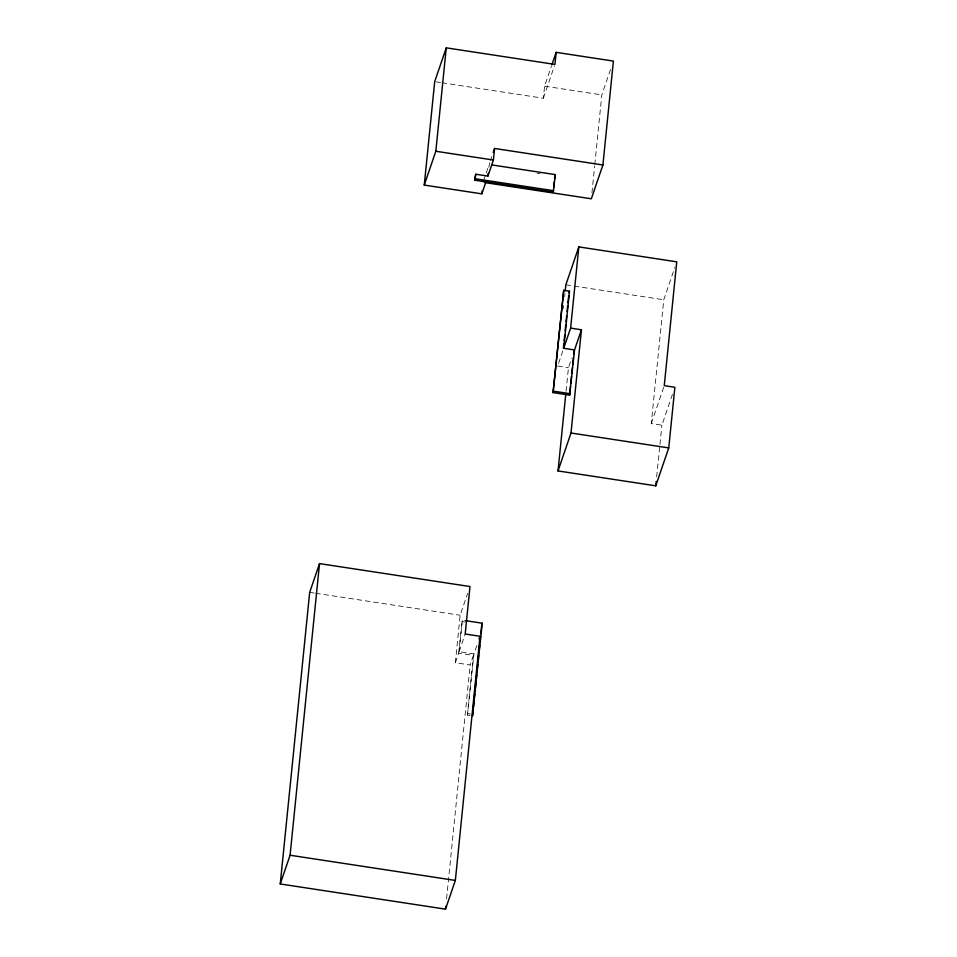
<?xml version="1.0" encoding="UTF-8"?>
<svg xmlns="http://www.w3.org/2000/svg" width="957" height="957" viewBox="0 0 957 957"><rect width="100%" height="100%" fill="white"/><g stroke="black" fill="none" stroke-linecap="round" stroke-linejoin="round"><path stroke-width="0.72" stroke-dasharray="4.79 3.59" d="M488.8 167.403L490.008 161.841M455.353 662.734L458.642 653.117L473.452 655.366L470.162 664.983L455.353 662.734L460.15 615.255L467.638 593.376M458.642 653.117L462.315 620.184L459.133 651.681L473.942 653.942L477.208 644.42M446.56 898.79L470.162 664.983M469.983 715.441L467.435 715.046L473.452 655.366M467.435 715.046L473.942 653.942M442.026 82.781L543.373 98.224L544.581 86.166L551.34 66.44M563.458 308.465L563.757 305.51M564.654 296.646L564.953 293.691M566.066 391.305L568.446 367.703L571.712 358.169M591.94 192.859L594.632 166.135M594.787 164.652L601.821 94.887L611.475 66.715M672.472 394.296L661.885 425.195L651.262 423.58L663.763 299.756L674.829 267.446M656.658 476.969L659.804 445.902M659.947 444.431L661.885 425.195M483.464 180.921L488.596 165.944M490.463 160.501L491.838 156.493M543.373 98.224L554.462 65.818M459.133 651.681L465.186 634.013M558.577 363.337L562.776 351.075M651.262 423.58L663.775 387.059M544.581 86.166L601.821 94.887M436.153 81.895L440.567 82.565M537.176 173.349L540.131 173.791M565.838 284.827L663.763 299.756M557.644 366.053L568.446 367.703M309.685 592.323L314.111 593.005M315.595 593.232L460.15 615.255M461.824 621.607L464.671 622.038M467.925 713.623L470.473 714.018"/><path stroke-width="1.44" d="M280.245 883.969L309.685 592.323L319.53 563.601L469.983 586.533L465.186 634.013L479.995 636.261L455.353 880.428L445.507 909.15L280.245 883.969L290.079 855.235L319.53 563.601M486.036 181.591L481.838 193.852L424.25 185.072L434.693 81.668L446.261 47.85L554.94 64.406L556.161 52.348L613.401 61.081L602.91 164.975L591.33 198.793L484.469 182.512M424.25 185.072L435.83 151.254L446.261 47.85M492.03 164.963L555.335 174.605L553.218 192.154L474.887 180.215L475.342 175.669L475.832 174.234L487.914 176.076L493.417 160.034L494.578 148.467L602.91 164.975M474.887 180.215L475.832 174.234M481.838 193.852L482.125 190.957M487.914 176.076L488.214 173.181M445.507 909.15L445.806 906.195M472.985 711.422L472.543 715.836L482.232 623.21L465.162 620.614M473.284 708.479L473.871 702.594M474.17 699.651L474.768 693.765M475.21 689.351L475.808 683.477M476.108 680.535L476.694 674.649M476.993 671.706L477.734 664.349M478.033 661.419L478.632 655.533M478.919 652.59L479.66 645.233M479.959 642.291L480.558 636.405M480.857 633.474L481.598 626.117M553.66 187.751L554.259 181.902M554.558 178.971L555.335 174.605M574.535 349.927L569.63 395.121L553.062 392.597L563.733 290.306L569.487 291.179L563.721 348.288L574.535 349.927L581.437 329.77L570.623 328.119L563.721 348.288M553.062 392.597L563.733 290.306M565.24 290.737L565.838 284.827L578.829 246.906L676.755 261.823L664.254 385.647L674.876 387.274L668.752 447.912L655.772 485.833L558.027 470.94L565.766 394.248M563.386 348.252L563.829 343.862M564.128 340.931L564.714 335.07M565.156 330.679L565.754 324.818M566.042 321.899L566.64 316.037M567.082 311.647L567.668 305.785M567.968 302.855L568.709 295.546M570.623 328.119L578.829 246.906M569.63 395.121L570.504 386.365M570.803 383.446L571.544 376.149M571.831 373.242L572.418 367.404M572.717 364.485L573.458 357.188M573.745 354.281L574.044 351.363M558.027 470.94L571.006 433.007L581.437 329.77M655.772 485.833L656.215 481.407M493.202 152.486L494.578 148.467M551.818 65.028L556.161 52.348M568.996 292.615L569.487 291.179M481.742 624.646L482.232 623.21M479.062 638.989L479.995 636.261M435.83 151.254L493.417 160.034M475.378 178.78L553.708 190.718M553.553 391.162L570.121 393.686M571.006 433.007L668.752 447.912M290.079 855.235L455.353 880.428"/></g></svg>
